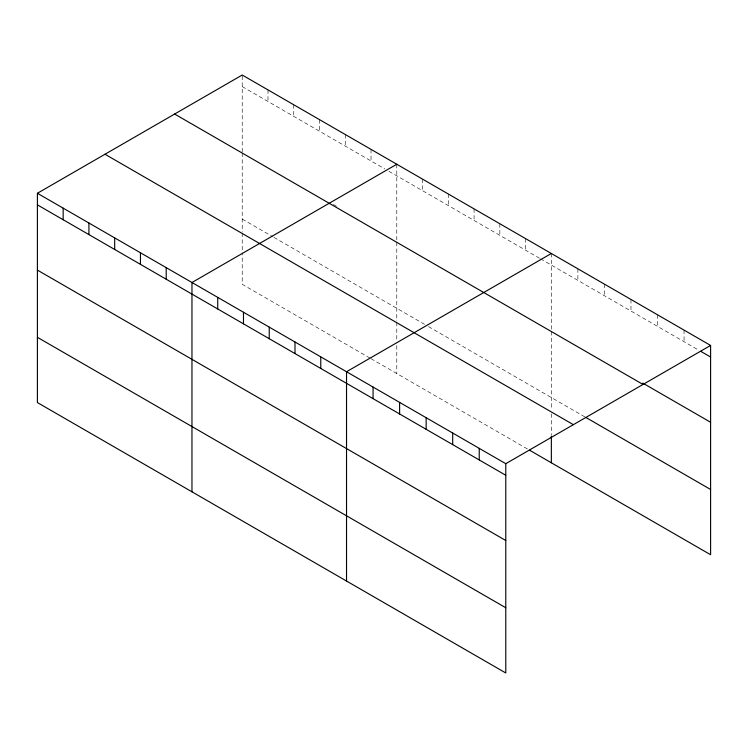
<?xml version="1.0" encoding="UTF-8"?>
<svg xmlns="http://www.w3.org/2000/svg" width="748" height="748" viewBox="0 0 748 748"><rect width="100%" height="100%" fill="white"/><g stroke="black" fill="none" stroke-linecap="round" stroke-linejoin="round"><path stroke-width="0.56" stroke-dasharray="3.74 2.81" d="M242.221 151.844L242.221 75.015M242.221 86.609L384.902 168.973M388.866 171.264L539.467 258.21M540.458 258.789L698.8 350.204M333.374 204.475L337.339 206.766M242.221 219.071L272.936 236.798M273.927 237.378L424.527 324.323M428.492 326.614L584.777 416.842M370.036 358.105L242.221 284.315L242.221 252.852M371.027 358.675L527.574 449.052M684.055 330.111L684.055 341.696M657.52 314.786L657.52 326.371M630.975 299.462L630.975 311.046M604.431 284.137L604.431 295.722M577.895 268.812L577.895 280.397M551.351 253.488L551.351 329.157M551.351 331.476L551.351 409.193M551.351 413.85L551.351 434.822M525.592 238.621L525.592 250.206M499.832 223.746L499.832 235.33M474.073 208.87L474.073 220.464M448.314 194.003L448.314 205.588M422.545 179.127L422.545 190.712M396.786 164.251L396.786 239.921M396.786 242.24L396.786 321.116M396.786 322.285L396.786 339.76M396.786 345.585L396.786 373.551M371.027 149.385L371.027 160.97M345.267 134.509L345.267 146.094M319.508 119.633L319.508 131.227M293.749 104.767L293.749 116.351M267.99 89.891L267.99 101.476M242.221 153.003L242.221 231.88M242.221 233.049L242.221 251.693"/><path stroke-width="1.12" d="M37.4 193.274L505.779 463.685L505.779 672.985L37.4 402.564L37.4 193.274L242.221 75.015L710.6 345.436L710.6 554.726L529.556 450.203M396.786 164.251L191.965 282.51L191.965 491.801M551.351 253.488L346.53 371.747L346.53 581.037M505.779 463.685L710.6 345.436M700.773 351.345L710.6 357.02M642.775 383.098L710.6 422.265M174.63 114.042L643.009 384.453M585.759 417.403L710.6 489.482M104.991 154.247L573.37 424.668M37.4 204.858L505.779 475.27M37.4 270.103L505.779 540.514M37.4 337.32L505.779 607.741M551.351 435.991L551.351 462.788M479.234 448.361L479.234 459.945M452.69 433.045L452.69 444.63M426.154 417.721L426.154 429.305M399.61 402.396L399.61 413.981M373.065 387.071L373.065 398.656M320.77 356.871L320.77 368.455M295.002 342.004L295.002 353.589M269.243 327.128L269.243 338.713M243.483 312.253L243.483 323.837M217.724 297.386L217.724 308.971M166.206 267.634L166.206 279.219M140.446 252.768L140.446 264.353M114.678 237.892L114.678 249.477M88.918 223.016L88.918 234.601M63.159 208.15L63.159 219.734"/></g></svg>
